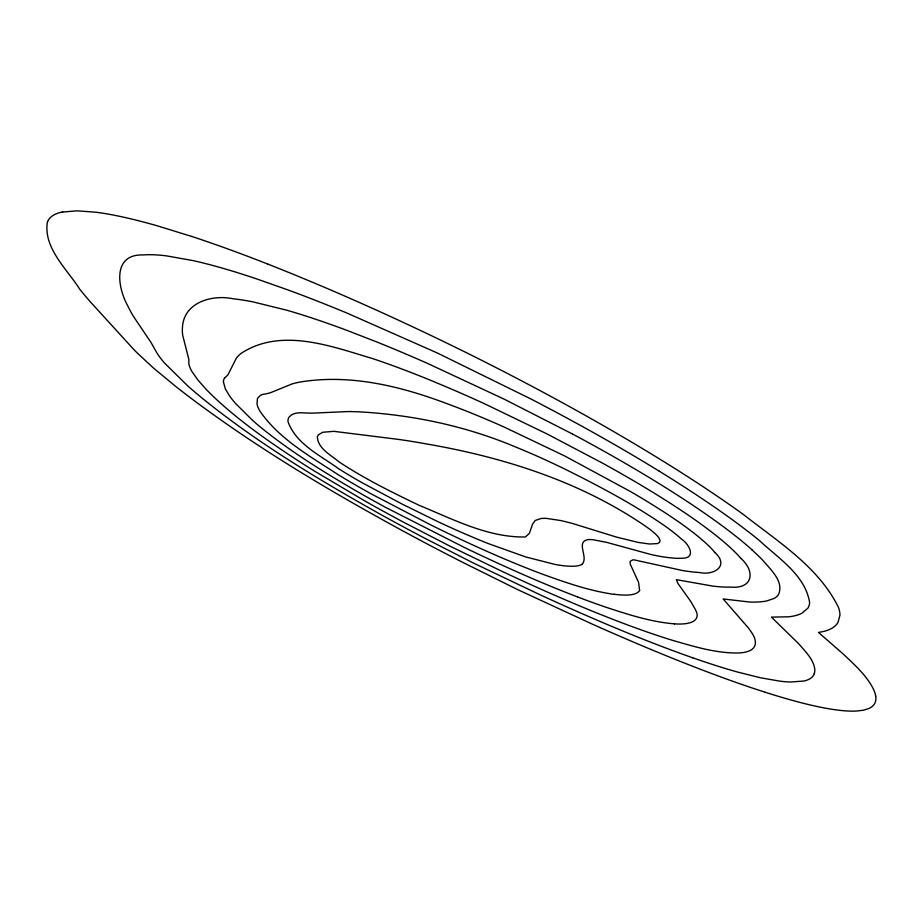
<?xml version="1.0" encoding="UTF-8"?>
<svg xmlns="http://www.w3.org/2000/svg" width="922" height="922" viewBox="0 0 922 922"><rect width="100%" height="100%" fill="white"/><g stroke="black" fill="none" stroke-linecap="round" stroke-linejoin="round"><path stroke-width="1.38" d="M47.495 221.43C42.746 247.603 66.983 268.97 79.741 289.22A1590.508 243.339 23.1 0 0 90.356 301.84L129.38 344.655A486.562 66.177 26.3 0 0 137.171 352.919L153.709 368.258L175.814 386.502A698.115 98.009 25.6 0 0 194.749 401.047C262.574 451.48 335.585 494.492 409.841 534.691A349.853 44.613 26.4 0 0 462.66 562.328L517.657 589.607L592.281 624.113A410.359 53.637 26.4 0 0 652.407 650.056L660.198 653.272A392.276 50.941 26.4 0 0 752.617 688.135L765.26 692.261M639.58 590.437L638.577 582.358L630.175 563.964L630.21 561.291L632.642 559.931A59.55 8.39 25.8 0 1 634.106 559.873L681.969 570.418A321.524 50.249 26.8 0 0 699.487 572.493C713.467 575.789 729.705 566.189 715.126 552.716M224.818 377.766L225.406 377.179A821.329 102.722 29.7 0 0 228.114 374.516L236.343 358.174A1217.04 162.341 23.8 0 1 241.103 353.38C281.175 327.114 331.355 346.315 372.811 358.658A252.524 39.439 26.5 0 1 433.421 381.466L450.259 388.554A260.477 40.568 26.5 0 1 484.373 403.675L546.942 433.882L602.423 463.075A249.217 38.978 26.4 0 1 687.72 514.753A248.375 38.885 26.4 0 1 740.965 558.467M582.047 564.322C588.974 557.349 575.282 541.998 587.902 539.612A111.758 15.616 25.8 0 1 593.353 539.762L606.803 542.401L650.794 554.468A258.794 40.395 26.7 0 0 667.171 557.464L675.319 558.248A217.385 33.734 26.5 0 0 681.542 558.236C697.02 558.709 689.23 544.095 681.439 539.047A123.433 19.132 26.2 0 0 665.523 526.393C634.036 504.541 600.015 486.62 565.774 469.517A139.476 21.54 26.3 0 0 551.702 462.786A135.557 20.964 26.3 0 0 516.262 447.274C467.212 426.46 414.52 415.188 361.412 411.973A1023.501 126.971 24.2 0 0 347.871 411.569L312.996 413.125A1040.892 141.815 30.2 0 1 301.92 412.779L301.31 412.756A238.948 31.579 26.4 0 0 294.498 413.598L291.721 414.704L289.024 417.17A370.782 48.601 26 0 0 288.033 421.734C296.112 444.266 320.614 455.537 338.823 468.872A115.388 14.614 26.7 0 0 362.496 482.955L402.349 504.196L437.028 521.241A145.757 18.694 26.7 0 0 463.547 533.273L476.328 538.725A157.985 20.353 26.7 0 0 488.556 543.692L525.632 556.923L554.963 564.425A293.035 38.862 27 0 0 570.315 566.235A285.981 37.917 27 0 0 582.082 564.333M62.846 212.014L77.137 210.838L95.888 212.21A429.41 67.583 26.8 0 1 157.581 225.902L191.811 236.481M674.455 623.86C650.828 621.924 628.078 614.49 605.685 607.137A256.086 33.042 26.6 0 1 577.748 597.007M614.663 594.425C590.345 591.094 566.995 583.015 544.003 574.729A206.747 26.634 26.6 0 1 529.412 569.162A196.351 25.205 26.6 0 1 456.713 537.48A210.55 27.187 26.6 0 1 430.182 524.618L371.773 494.204A161.961 20.503 26.7 0 1 338.213 474.726C310.253 456.378 279.285 439.206 259.889 411.097A430.77 57.037 25.9 0 1 256.996 403.94L257.469 398.385L260.373 395.434A281.798 37.433 26.4 0 1 262.77 394.409L263.623 394.247A947.689 123.202 30 0 0 270.595 392.68L292.101 383.921A1108.313 142.507 24 0 1 301.517 381.8C351.513 373.952 401.842 386.514 448.392 404.193A195.51 30.38 26.4 0 1 503.792 426.886L564.483 455.86L630.429 491.507A190.428 29.619 26.3 0 1 681.842 524.122A186.659 29.089 26.3 0 1 715.034 552.681M267.449 263.923C334.444 290.395 400.171 320.026 464.769 351.881A429.168 67.802 26.7 0 1 624.736 438.042A424.915 67.237 26.7 0 1 743.12 514.28C777.765 541.537 818.667 566.834 838.582 607.633A501.971 78.22 27 0 1 839.919 615.274L837.983 622.5A568.724 88.374 27.2 0 1 823.911 631.386L818.482 632.469L841.29 652.315A732.76 93.122 27.3 0 1 858.44 668.761L862.969 673.752A534.76 70.671 26.8 0 1 875.681 696.075M572.412 433.985L504.622 399.376L427.266 363.28A322.873 50.399 26.6 0 0 376.003 341.647L346.384 330.168A310.945 48.739 26.6 0 0 286.811 310.218L252.859 301.851A345.116 53.683 26.5 0 0 233.427 298.843C212.406 294.222 183.432 302.185 182.441 327.806A1330.354 184.988 23.6 0 0 182.706 335.308L188.803 359.28A663.99 80.906 29.3 0 1 188.791 362.277L188.837 363.475A391.862 52.589 26.3 0 0 192.191 371.923L197.804 379.876L205.825 388.992A558.167 75.823 25.8 0 0 215.886 398.915C241.541 422.668 270.365 442.698 299.638 461.692A305.493 39.416 26.4 0 0 315.174 471.511L365.181 501.13A254.887 32.305 26.5 0 0 403.801 522.336L450.051 546.193L500.611 570.683A309.181 40.084 26.5 0 0 543.173 590.172A301.171 38.92 26.5 0 0 555.666 595.67A292.32 37.652 26.5 0 0 636.076 628.066A307.706 39.819 26.5 0 0 672.703 640.398C694.139 646.564 716.048 653.352 738.58 652.983A438.941 57.89 26.9 0 0 752.467 648.961A436.694 57.613 26.9 0 0 754.311 637.309L753.101 634.912A624.563 80.122 27.4 0 0 748.457 628.02L723.159 598.966L749.955 602.054A448.311 70.003 27 0 0 766.747 600.937L773.835 598.551A395.227 61.59 26.8 0 0 778.399 594.748C784.438 581.678 770.55 569.589 762.99 560.484A315.301 49.477 26.5 0 0 751.822 549.777M741.046 558.502C755.786 571.79 752.617 589.089 730.673 587.107A384.831 60.149 26.9 0 1 712.164 585.989L676.368 579.661L678.108 583.741L690.497 601.052L695.326 609.384A567.848 73.322 27.5 0 1 696.94 613.384L697.205 614.859A383.829 50.687 26.9 0 1 690.659 622.523A390.64 51.574 27 0 1 674.466 623.871M223.424 381.973L225.337 388.865L229.394 395.676A492.982 66.061 25.8 0 0 235.421 403.329L252.501 420.317A359.799 47.391 26.2 0 0 260.903 427.474C288.09 449.602 317.836 468.33 347.963 486.148A208.222 26.358 26.6 0 0 385.546 507.342L465.114 547.829A258.091 33.353 26.6 0 0 496.751 562.708A244.065 31.371 26.6 0 0 577.76 597.018M47.714 221.557A465.944 73.034 26.7 0 1 62.684 211.91M765.329 692.307A413.114 53.925 26.4 0 0 832.531 709.364A457.439 60.137 26.6 0 0 856.457 711.035L863.43 710.217L868.927 708.488A535.624 70.752 26.8 0 0 875.693 696.087M191.811 236.47A441.719 69.323 26.8 0 1 267.449 263.934M572.458 433.974A307.429 48.313 26.5 0 1 752.145 549.904M639.638 590.46A333.199 44.072 27 0 1 614.398 594.287M692.733 657.801A341.267 44.095 26.4 0 1 602.181 622.35L595.093 619.307A359.522 46.78 26.5 0 1 540.419 594.944L473.608 563.146L425.964 538.851A302.52 38.447 26.5 0 1 380.383 514.292C318.493 479.59 257.307 442.86 202.068 398.085A627.386 86.564 25.7 0 1 187.673 385.834L164.669 363.187A444.15 60.034 26.3 0 1 156.452 352.192L151.139 342.673L133.356 316.246A1459.826 212.371 23.3 0 1 127.916 306.116C117.601 287.975 111.896 253.861 143.29 254.945A401.335 62.719 26.6 0 1 166.029 255.797L193.217 260.626A369.941 58.144 26.7 0 1 256.12 278.698L288.966 290.292A381.996 59.826 26.7 0 1 346.914 313.042L437.362 353.011L530.565 398.8A367.878 57.994 26.6 0 1 659.299 471.211M692.71 657.789A357.39 46.4 26.5 0 0 738.026 672.173L760.431 677.762L779.539 681.104A428.546 56.323 26.7 0 0 790.511 682.026L804.03 681.012A489.847 64.621 26.9 0 0 814.31 673.579M814.253 673.544A474.98 62.731 26.8 0 0 809.781 657.052L807.05 653.433A682.096 87.002 27.4 0 0 797.576 642.657L771.426 617.129L789.013 616.783A515.144 80.295 27.1 0 0 801.737 613.326L807.787 608.266A445.026 69.369 26.9 0 0 809.631 602.654C805.355 575.051 778.168 558.179 759.244 540.373A367.429 57.959 26.6 0 0 659.322 471.223M223.458 381.985A330.249 44.049 26.4 0 1 224.784 377.755M317.352 436.878C317.906 448.622 330.848 454.938 338.812 461.715C364.052 478.553 391.412 491.968 418.703 505.118C452.714 519.063 487.807 537.676 525.413 536.973L529.424 533.308L532.524 524.226L535.233 520.469L541.283 518.429L546.204 518.337L561.198 520.63L571.836 523.27L616.507 537.1L638.139 542.413L649.653 544.015L657.409 543.588L659.472 542.482L660.094 540.695L659.115 538.183A66.799 10.28 26.1 0 0 644.801 525.701C578.878 480.788 501.672 456.655 423.647 443.447A943.563 113.36 24.4 0 0 397.255 439.252L333.868 431.335L322.596 432.28L318.309 434.942L317.352 436.878"/></g></svg>
